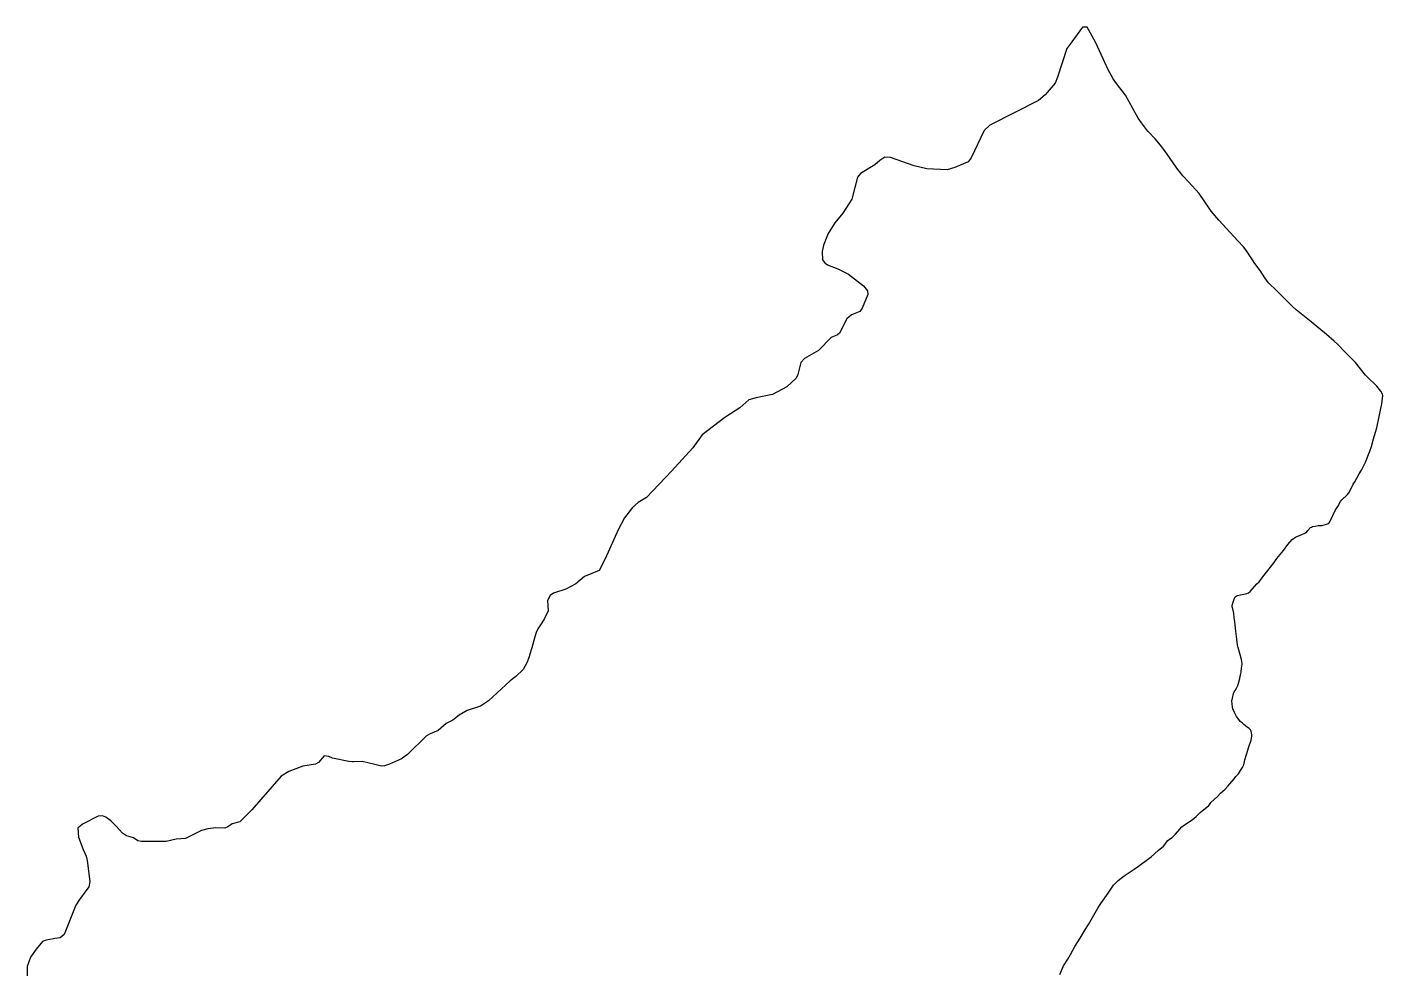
# Model space of a CAD drawing. Extents: x 1197506 to 1206978, y 6141540 to 6151741.
# Drawn here: x 1201217 to 1206978, y 6147742 to 6151741 of the extents above; entities that cross this region are included whole.
import ezdxf

# ---------------------------------------------------------------- set-up
doc = ezdxf.new("R2010")
doc.units = 0
doc.linetypes.add('CONTINU', pattern=[0])
doc.layers.add('1SECTION', color=7, linetype='CONTINU')

msp = doc.modelspace()

# ---------------------------------------------------------------- linework, layer by layer
at = {"layer": '1SECTION'}
msp.add_lwpolyline([(1205605.48, 6147718.1), (1205621.3, 6147754.83), (1205639.18, 6147782.62), (1205650.59, 6147803.24), (1205668.77, 6147836.64), (1205691.1, 6147872.47), (1205713.77, 6147910.08), (1205727.07, 6147930.55), (1205767.19, 6147999.84), (1205779.66, 6148019.66), (1205811.06, 6148063.09), (1205833.42, 6148097.46), (1205853.48, 6148117.43), (1205878.31, 6148136.39), (1205921.03, 6148164.9), (1205939.9, 6148177.84), (1205982.74, 6148210.2), (1205993.92, 6148217.92), (1206022.59, 6148243.84), (1206045.49, 6148263.28), (1206063.4, 6148287.54), (1206070.6, 6148292.69), (1206081.74, 6148299.59), (1206096.95, 6148314.23), (1206115.43, 6148335.47), (1206124.13, 6148344.32), (1206131.26, 6148350.19), (1206166.85, 6148375.27), (1206183.81, 6148388.96), (1206201.42, 6148406.45), (1206238.81, 6148436.1), (1206242.52, 6148441.43), (1206246.12, 6148448.33), (1206275.28, 6148473.79), (1206288.08, 6148487.63), (1206307.65, 6148505.27), (1206319.34, 6148517.33), (1206345.53, 6148549.11), (1206353.12, 6148558.95), (1206363.66, 6148570.07), (1206372.66, 6148583.84), (1206381.68, 6148596.94), (1206387.61, 6148608.92), (1206391.48, 6148629.61), (1206397.59, 6148652.06), (1206407.79, 6148684.81), (1206417.41, 6148713.32), (1206420.32, 6148730.04), (1206420.62, 6148737.1), (1206420.05, 6148743.44), (1206417.81, 6148750.78), (1206414.69, 6148756.25), (1206409.33, 6148762.44), (1206401.63, 6148768.79), (1206387.38, 6148779.43), (1206379.41, 6148786.54), (1206371.6, 6148792.75), (1206365.72, 6148800.1), (1206356.5, 6148813.81), (1206347.48, 6148830.4), (1206340.54, 6148845.75), (1206338.46, 6148853.46), (1206337.23, 6148867.65), (1206336.51, 6148879.12), (1206338.99, 6148891.41), (1206343.22, 6148911.4), (1206345.4, 6148918.84), (1206349.9, 6148924.25), (1206356.21, 6148934.06), (1206361.27, 6148944.74), (1206366.23, 6148959.53), (1206369.94, 6148974.87), (1206372.03, 6148985.24), (1206374.6, 6148995.06), (1206375.78, 6149003.14), (1206377.31, 6149019.23), (1206379.58, 6149036.35), (1206378.99, 6149046.45), (1206377.06, 6149055.37), (1206362.37, 6149106.23), (1206359.37, 6149118.05), (1206356.76, 6149141.45), (1206353.15, 6149175.92), (1206348.26, 6149216.21), (1206346.52, 6149234.35), (1206344.21, 6149250.77), (1206341, 6149265.53), (1206337.4, 6149279.62), (1206337.17, 6149284.25), (1206339.58, 6149295.05), (1206347.39, 6149316.72), (1206350.62, 6149321.42), (1206353.91, 6149324.08), (1206360.62, 6149326.68), (1206372.83, 6149330.14), (1206394.25, 6149333.93), (1206399.2, 6149335.49), (1206406.48, 6149339.01), (1206413.29, 6149344.47), (1206442.79, 6149376.95), (1206451.68, 6149385.56), (1206467.17, 6149405.99), (1206515.68, 6149467.66), (1206527.5, 6149484.69), (1206555.94, 6149518.71), (1206574.53, 6149543.92), (1206592.1, 6149564.82), (1206598.38, 6149570.04), (1206606.31, 6149574.84), (1206612.07, 6149577.44), (1206630.87, 6149584.48), (1206649.45, 6149593.8), (1206654.13, 6149597.29), (1206659.41, 6149602.89), (1206670.05, 6149615.47), (1206673.85, 6149617.7), (1206679.36, 6149620.39), (1206690.15, 6149622.46), (1206702.98, 6149623.94), (1206718.89, 6149625.1), (1206738.58, 6149629.74), (1206746.61, 6149633.53), (1206749.74, 6149636.54), (1206754.19, 6149642.49), (1206776.46, 6149691.7), (1206785.74, 6149705.57), (1206797.86, 6149725.93), (1206802.43, 6149731.72), (1206827.14, 6149756.9), (1206833.53, 6149763.83), (1206839.22, 6149773.58), (1206851.53, 6149799.46), (1206857.9, 6149810.67), (1206866.87, 6149825.11), (1206877.53, 6149844.47), (1206887, 6149860.1), (1206903.62, 6149893.31), (1206921.77, 6149939.62), (1206929.54, 6149960.12), (1206938.07, 6149993.34), (1206941.09, 6150003.18), (1206941.66, 6150007.32), (1206951.66, 6150039), (1206962.49, 6150087.3), (1206972.84, 6150141.66), (1206977.78, 6150177.21), (1206976.56, 6150182.89), (1206969.29, 6150194.88), (1206952.56, 6150216.3), (1206910.71, 6150255.79), (1206904.26, 6150262.72), (1206860.76, 6150316.99), (1206818.16, 6150361.35), (1206784.54, 6150394.55), (1206770.19, 6150407.85), (1206738.14, 6150435.43), (1206672.7, 6150488.98), (1206609.36, 6150540.96), (1206592.23, 6150555.98), (1206527.6, 6150620.81), (1206492.27, 6150655.69), (1206483.22, 6150666.11), (1206476.43, 6150675.95), (1206455.74, 6150707.17), (1206433.37, 6150737.68), (1206423.47, 6150752.44), (1206395.2, 6150794.94), (1206385.21, 6150807.36), (1206361.51, 6150832.95), (1206329.48, 6150868.41), (1206281.06, 6150921.17), (1206248.01, 6150959.48), (1206241.82, 6150967.95), (1206197.85, 6151033.99), (1206152.05, 6151083.46), (1206128.42, 6151108.92), (1206118.68, 6151120.2), (1206106.11, 6151136.28), (1206098.82, 6151146.54), (1206074.48, 6151183.22), (1206051.11, 6151216.17), (1206032.83, 6151239.34), (1206010.82, 6151267.1), (1205980.52, 6151298.3), (1205973.96, 6151305.91), (1205952.42, 6151335.01), (1205938.21, 6151354.28), (1205930.8, 6151366.44), (1205884.63, 6151452.42), (1205846, 6151502.01), (1205831.49, 6151521.71), (1205822.7, 6151536.49), (1205811.61, 6151557.34), (1205774.06, 6151640.69), (1205756.17, 6151677.51), (1205720.93, 6151740.95), (1205701.75, 6151740.97), (1205656.54, 6151677.95), (1205635.51, 6151650.43), (1205595.62, 6151527.92), (1205584.74, 6151502.65), (1205543.43, 6151453.86), (1205515.02, 6151430.04), (1205307.69, 6151324.88), (1205283.7, 6151301.34), (1205228.43, 6151185.36), (1205215.52, 6151168.47), (1205158.9, 6151144.45), (1205126.95, 6151134.5), (1205040.22, 6151138.61), (1204986.38, 6151152.32), (1204884.96, 6151188), (1204861.4, 6151188.44), (1204840.28, 6151174.41), (1204818.81, 6151156.23), (1204757.63, 6151119.36), (1204744.93, 6151104.3), (1204722.03, 6151010.93), (1204682.9, 6150950.33), (1204649.05, 6150909.84), (1204621.37, 6150864.63), (1204600.35, 6150814.47), (1204594.91, 6150787.85), (1204597.35, 6150752.96), (1204605.22, 6150741.67), (1204617.98, 6150731.18), (1204662.49, 6150715.06), (1204706.76, 6150692.57), (1204770.31, 6150642.36), (1204787.74, 6150621.58), (1204788.86, 6150605.25), (1204765.31, 6150547.8), (1204754.68, 6150532.88), (1204719.33, 6150518.68), (1204700.72, 6150501.79), (1204668.93, 6150441), (1204661.1, 6150434.57), (1204632.91, 6150423.58), (1204579.24, 6150368.28), (1204520.3, 6150333.32), (1204505.1, 6150316.34), (1204491.97, 6150265.69), (1204485.3, 6150250.74), (1204445.42, 6150212.93), (1204384.76, 6150180.64), (1204349.48, 6150174.29), (1204315.06, 6150167.13), (1204283.25, 6150157.64), (1204245.06, 6150124.14), (1204181.77, 6150083.79), (1204085.47, 6150009.25), (1204046.08, 6149954.98), (1203954.67, 6149855.12), (1203848.33, 6149742.85), (1203813.62, 6149722.21), (1203789.29, 6149700.95), (1203755.45, 6149656.49), (1203728.26, 6149606.03), (1203672.88, 6149482.49), (1203647.11, 6149433.44), (1203586.05, 6149408.18), (1203548.39, 6149377.33), (1203506.47, 6149353.58), (1203453.65, 6149336.61), (1203439.41, 6149327.91), (1203427.67, 6149306.23), (1203430.95, 6149261.89), (1203416.14, 6149229.06), (1203404.3, 6149211.78), (1203387.25, 6149185.87), (1203379.45, 6149170.51), (1203374.38, 6149151.88), (1203362.32, 6149105.13), (1203351.57, 6149073.58), (1203349.7, 6149067.55), (1203340.82, 6149041), (1203324.73, 6149013.77), (1203293.54, 6148983.02), (1203269.94, 6148965.01), (1203177.88, 6148879.89), (1203143.89, 6148857.83), (1203086.45, 6148838.54), (1203053.23, 6148819.84), (1203026.01, 6148797.94), (1202997.68, 6148783.97), (1202963.51, 6148753.78), (1202929.84, 6148740.34), (1202914.54, 6148731.55), (1202833.55, 6148652.35), (1202807.42, 6148634.27), (1202757.09, 6148610.77), (1202735.53, 6148604.15), (1202722.2, 6148603.3), (1202689.2, 6148611.56), (1202641.26, 6148622.25), (1202603.62, 6148621.71), (1202599, 6148621.02), (1202584.02, 6148622.1), (1202514.94, 6148636.18), (1202498.94, 6148644.32), (1202479.51, 6148645.87), (1202455.15, 6148617.76), (1202442.6, 6148611.06), (1202388.32, 6148603.32), (1202329.73, 6148579.66), (1202296.66, 6148560.02), (1202172.2, 6148416.99), (1202121.15, 6148365.65), (1202088.65, 6148357.46), (1202069.59, 6148345.58), (1202056.97, 6148339.98), (1202018.52, 6148340.69), (1201984.92, 6148336.98), (1201957.42, 6148329.08), (1201889.8, 6148295.58), (1201849.95, 6148292.01), (1201807.52, 6148282.68), (1201703.44, 6148282.45), (1201687.84, 6148285.88), (1201669.07, 6148297.72), (1201639.56, 6148306.44), (1201622.82, 6148318.81), (1201596, 6148347.35), (1201572.4, 6148370.03), (1201552.19, 6148386.31), (1201537.48, 6148391.78), (1201518.53, 6148390.1), (1201452.82, 6148356.88), (1201431.94, 6148339.6), (1201435.83, 6148301.72), (1201454.86, 6148249.44), (1201467.69, 6148220.46), (1201471.58, 6148201.83), (1201483.59, 6148112.4), (1201480.06, 6148090.55), (1201440.21, 6148036.87), (1201424.35, 6148011.92), (1201374.78, 6147887.81), (1201357.82, 6147873.79), (1201335.32, 6147870.48), (1201329.04, 6147869.17), (1201298.04, 6147863.86), (1201283.09, 6147857.44), (1201255.17, 6147825.3), (1201231.62, 6147791.78), (1201217.13, 6147751.35), (1201217.49, 6147706.45)], dxfattribs=at)

doc.saveas('drawing.dxf')
